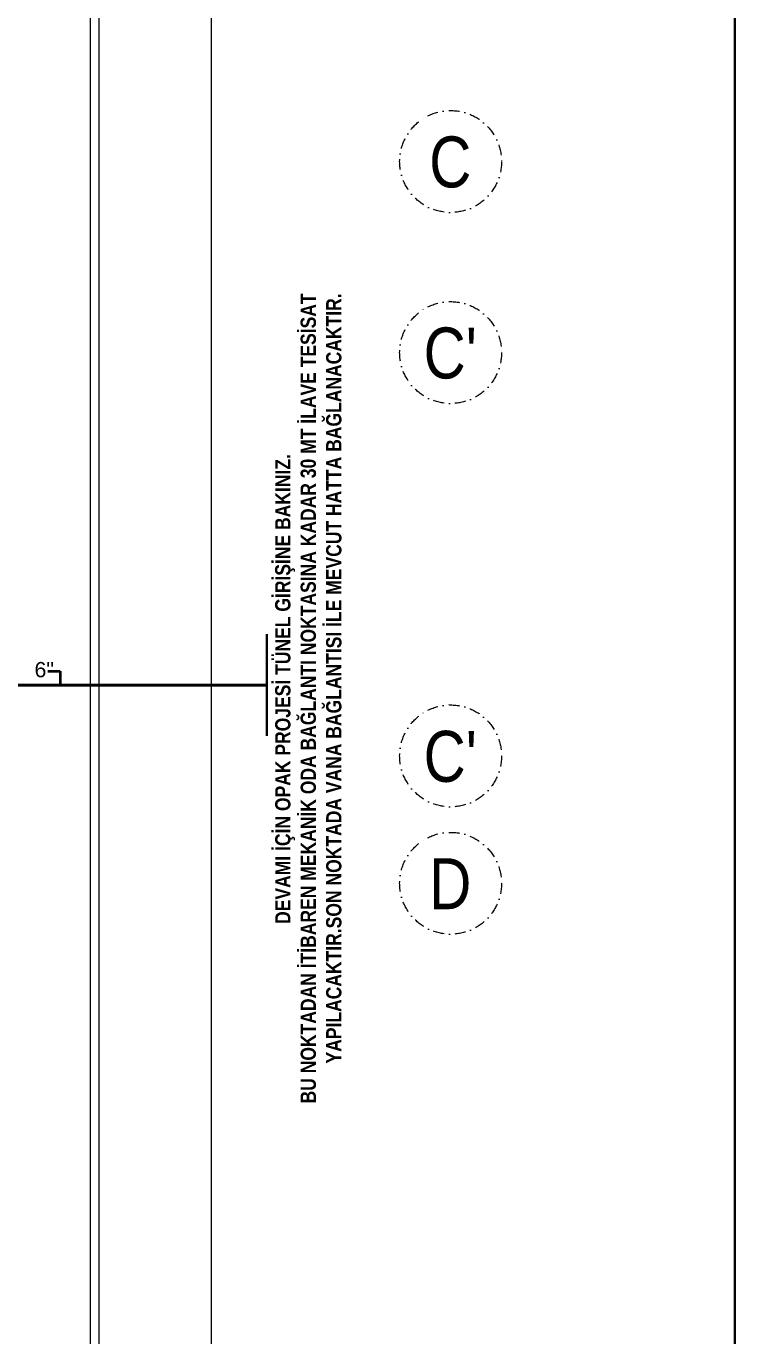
# Model space of a CAD drawing. Header units: centimetres. Extents: x 394264 to 551709, y 50011 to 59011.
# Drawn here: x 518630 to 519464, y 54236 to 55779 of the extents above; entities that cross this region are included whole.
import ezdxf
from ezdxf.enums import TextEntityAlignment as Align

# ---------------------------------------------------------------- set-up
doc = ezdxf.new("R2010")
doc.units = ezdxf.units.CM
doc.linetypes.add('DASHDOT', pattern=[25.4, 12.7, -6.35, 0, -6.35])
doc.layers.get('0').update_dxf_attribs({"lineweight": 9})
for name, color, linetype, lineweight in [('0-KRCN-MİMARİ-220526', 8, 'Continuous', 9), ('0-KRCN-SHT-YAZI-ÇAP-TEMSU', 81, 'Continuous', 30), ('0-KRCN-YNG-YAZI', 71, 'Continuous', 35), ('0-KRCN-Z-ANTET', 71, 'Continuous', 30), ('0-MEK-YNG-BORU', 1, 'boruYLINE', 40), ('A_Aks', 30, 'DASHDOT', 9), ('A_Pencere Doğrama-Ex', 140, 'Continuous', 15), ('M00_Mahal_No$0$MH_Alan', 51, 'Continuous', 9), ('MR_Basamak', 111, 'Continuous', 20)]:
    doc.layers.add(name, color=color, linetype=linetype, lineweight=lineweight)
doc.styles.add('Antet_Style 02', font='swissck.ttf')
doc.styles.add('CAP', font='ARIALNB.TTF')
doc.styles.add('M00_Mahal_No$0$Kalin01', font='swissk.ttf')
doc.styles.add('M00_Mahal_No$0$Normal', font='swiss.ttf')
doc.styles.add('MAHAL', font='swissc.ttf')
doc.styles.add('YAZI', font='arial.ttf', dxfattribs={"width": 0.6, "height": 40})
doc.linetypes.add('boruYLINE', pattern='A,50,-0.8,["Y",CAP,S=7,R=0,X=0,Y=-3],-7', length=57.8)

# ---------------------------------------------------------------- blocks, each defined once
blk = doc.blocks.new('1_etap')
at = {"layer": 'A_Aks', "color": 8, "ltscale": 100}
for p, q in [((0, 3300), (1911.9, 3300)), ((0, 3300), (1911.9, 3300)), ((0, 3075), (1911.9, 3075)), ((0, 3075), (1911.9, 3075)), ((0, 2600), (1911.9, 2600)), ((0, 2600), (1911.9, 2600)), ((0, 2450), (1911.9, 2450)), ((0, 2450), (1911.9, 2450))]:
    blk.add_line(p, q, dxfattribs=at)
at = {"layer": 'A_Aks', "color": 8}
for centre in [(1971.9, 3300), (1971.9, 3075), (1971.9, 2600), (1971.9, 2450)]:
    blk.add_circle(centre, 60, dxfattribs=at)
at = {"layer": 'MR_Basamak', "color": 8}
for p, q in [((1548, -33), (1548, 4733)), ((1558, -33), (1558, 4733))]:
    blk.add_line(p, q, dxfattribs=at)
at = {"color": 8, "linetype": 'ByBlock', "lineweight": -2}
for tag, height, style, p in [('MAHALNO', 15.7, 'M00_Mahal_No$0$Kalin01', (-1403.5, 5183, -22.7)), ('MAHALADI', 25.1, 'M00_Mahal_No$0$Normal', (-1403.5, 5151.6, -22.7)), ('MAHALNO', 9.8, 'M00_Mahal_No$0$Kalin01', (-1049.8, 5038.2)), ('MAHALADI', 15.7, 'M00_Mahal_No$0$Normal', (-1049.8, 5018.6)), ('MAHALNO', 19.6, 'M00_Mahal_No$0$Kalin01', (585.2, 4515.9)), ('MAHALADI', 31.4, 'M00_Mahal_No$0$Normal', (585.2, 4476.7)), ('MAHALNO', 19.6, 'M00_Mahal_No$0$Kalin01', (543.6, 3917.9)), ('MAHALADI', 31.4, 'M00_Mahal_No$0$Normal', (543.6, 3878.7)), ('MAHALNO', 19.6, 'M00_Mahal_No$0$Kalin01', (175.4, 3438.2)), ('MAHALADI', 31.4, 'M00_Mahal_No$0$Normal', (175.4, 3399)), ('MAHALNO', 15.7, 'M00_Mahal_No$0$Kalin01', (662.5, 3278.7)), ('MAHALADI', 25.1, 'M00_Mahal_No$0$Normal', (662.5, 3247.3)), ('MAHALNO', 9.8, 'M00_Mahal_No$0$Kalin01', (928.4, 2524.9)), ('MAHALADI', 15.7, 'M00_Mahal_No$0$Normal', (928.4, 2505.3)), ('MAHALNO', 19.6, 'M00_Mahal_No$0$Kalin01', (683, 1295.9)), ('MAHALADI', 31.4, 'M00_Mahal_No$0$Normal', (683, 1256.7))]:
    blk.add_attdef(tag, text='', height=height, dxfattribs=dict(at, style=style)).set_placement(p, align=Align.MIDDLE_CENTER)
at = {"layer": 'A_Aks', "color": 8, "style": 'Antet_Style 02'}
for s, p in [('C', (1971.5, 3299.5)), ("C'", (1971.5, 3074.5)), ("C'", (1971.5, 2599.5)), ('D', (1971.5, 2449.5))]:
    blk.add_text(s, height=60, dxfattribs=at).set_placement(p, align=Align.MIDDLE_CENTER)
at = {"layer": 'A_Pencere Doğrama-Ex', "color": 8, "style": 'MAHAL'}
for p in [(163.4, 4608.5), (585.7, 4362.5), (584.1, 3781.1), (404.7, 3207), (477.6, 2356.8), (647.1, 1093.3), (160.8, 91.1)]:
    blk.add_attdef('KOT', p, '', height=10, dxfattribs=at)
at = {"layer": 'M00_Mahal_No$0$MH_Alan', "color": 8, "style": 'M00_Mahal_No$0$Normal'}
for height, p in [(25.1, (-1403.5, 5114, -22.7)), (15.7, (-1049.8, 4995.1)), (31.4, (585.2, 4429.6)), (31.4, (543.6, 3831.7)), (31.4, (175.4, 3351.9)), (25.1, (662.5, 3209.7)), (15.7, (928.4, 2481.8)), (31.4, (683, 1209.6))]:
    blk.add_attdef('ALAN', text='', height=height, dxfattribs=at).set_placement(p, align=Align.MIDDLE_CENTER)
blk = doc.blocks.new('A$C9e52caec')
at = {"color": 8}
blk.add_blockref('1_etap', (12530, 57), dxfattribs=at)
at = {"color": 8, "ltscale": 10}
blk.add_lwpolyline([(12564.5, 4987), (14220, 4987), (14220, -173), (12564.5, -173)], close=True, dxfattribs=at)

msp = doc.modelspace()

# ---------------------------------------------------------------- block references
at = {"layer": '0-KRCN-MİMARİ-220526', "rotation": 359.999999999997}
msp.add_blockref('A$C9e52caec', (504627.5, 52262.4, 74), dxfattribs=at)

# ---------------------------------------------------------------- next in the draw order: linework, layer by layer
at = {"layer": '0-KRCN-SHT-YAZI-ÇAP-TEMSU', "linetype": 'Continuous'}
msp.add_line((518912.9, 55062.9, 74), (518912.9, 54942.9, 74), dxfattribs=at)
at = {"layer": '0-KRCN-YNG-YAZI'}
for p, q in [((518654.9, 55019.2), (518669.6, 55019.2)), ((518669.6, 55019.2), (518669.6, 55002.9))]:
    msp.add_line(p, q, dxfattribs=at)
at = {"layer": '0-KRCN-Z-ANTET'}
msp.add_lwpolyline([(503564.1, 57911.3), (519464.1, 57911.3), (519464.1, 51111.3), (503564.1, 51111.3)], close=True, dxfattribs=at)
at = {"layer": '0-MEK-YNG-BORU', "ltscale": 2}
msp.add_line((518345, 55002.9), (518912.9, 55002.9), dxfattribs=at)

# ---------------------------------------------------------------- next in the draw order: texts
at = {"layer": '0-KRCN-SHT-YAZI-ÇAP-TEMSU', "linetype": 'Continuous', "char_height": 18, "attachment_point": 3, "rotation": 90, "style": 'CAP'}
for s, insert, width in [('BU NOKTADAN İTİBAREN MEKANİK ODA BAĞLANTI NOKTASINA KADAR 30 MT İLAVE TESİSAT YAPILACAKTIR.SON NOKTADA VANA BAĞLANTISI İLE MEVCUT HATTA BAĞLANACAKTIR.', (518952.8, 55464.1), 972.276), ('DEVAMI İÇİN OPAK PROJESİ TÜNEL GİRİŞİNE BAKINIZ. ', (518922.8, 55274.8), 568.262)]:
    msp.add_mtext(s, dxfattribs=dict(at, insert=insert, width=width))
at = {"layer": '0-KRCN-YNG-YAZI', "style": 'YAZI'}
msp.add_text('6"', height=18, dxfattribs=at).set_placement((518639.4, 55012))

doc.saveas('drawing.dxf')
